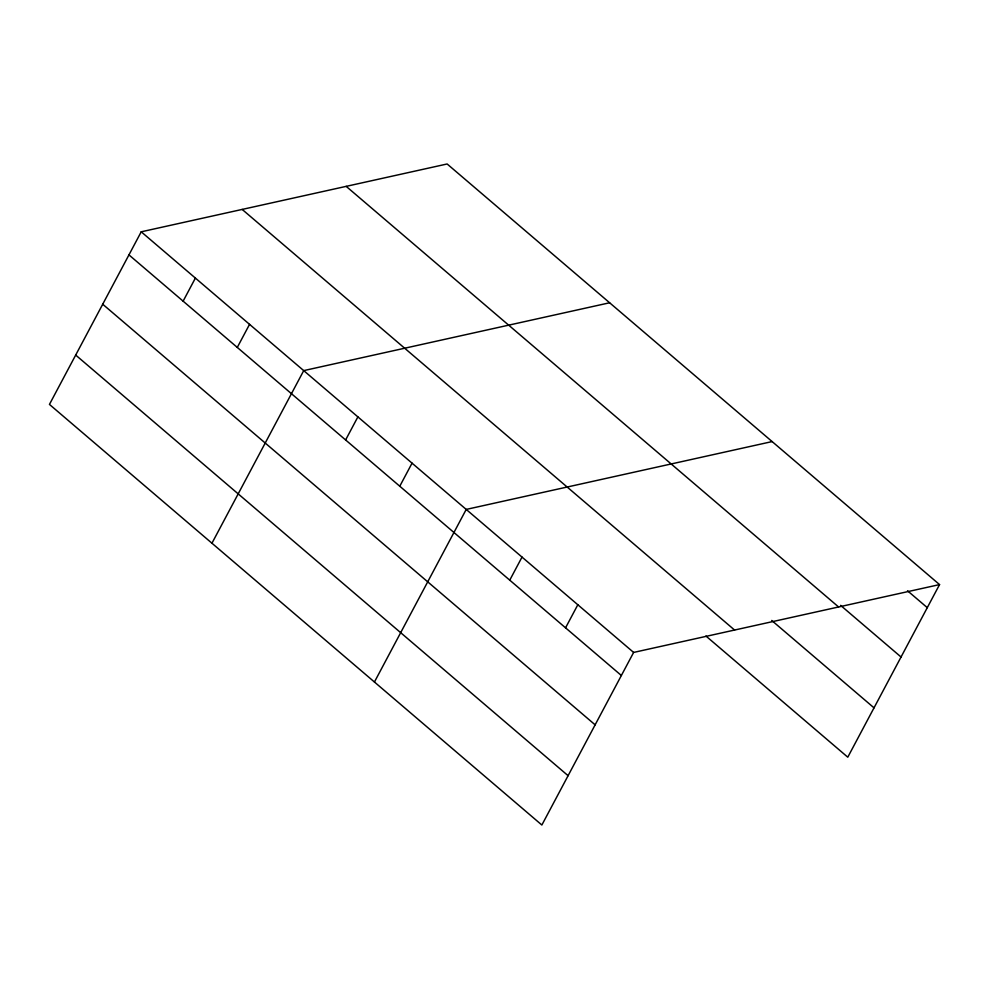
<?xml version="1.0" encoding="UTF-8"?>
<svg xmlns="http://www.w3.org/2000/svg" width="989" height="989" viewBox="0 0 989 989"><rect width="100%" height="100%" fill="white"/><g stroke="black" fill="none" stroke-linecap="round" stroke-linejoin="round"><path stroke-width="1.48" d="M141.217 231.809L49.45 404.414L541.861 825.024L633.628 652.431L939.55 584.586L447.139 163.976L141.217 231.809L633.628 652.431M183.126 301.151L195.389 278.082M237.286 347.423L249.549 324.355M211.943 543.221L303.722 370.615L609.632 302.77M345.618 439.957L357.882 416.888M399.779 486.217L412.054 463.149M374.435 682.014L466.215 509.422L772.125 441.576M509.755 580.16L522.019 557.091M565.56 627.83L577.823 604.761M939.55 584.586L847.783 757.191L705.936 636.026M907.519 590.779L927.286 607.654M840.588 605.355L901.041 657.005M346.187 186.365L838.598 606.974M771.704 620.449L874.016 707.84M242.181 209.421L734.58 630.042M128.953 254.89L621.364 675.499M102.72 304.229L595.131 724.838M75.683 355.063L568.094 775.685"/></g></svg>
